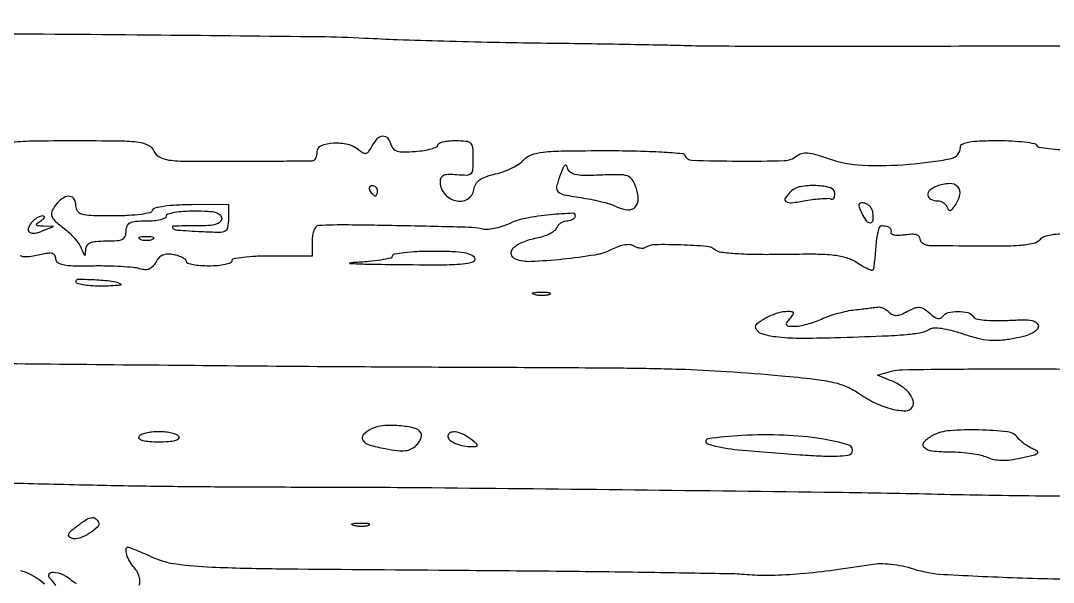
# Model space of a CAD drawing. Extents: x 0 to 5034, y 0 to 2560.
# Drawn here: x 3973 to 4178.5, y 243 to 354.9 of the extents above; entities that cross this region are included whole.
import ezdxf

# ---------------------------------------------------------------- set-up
doc = ezdxf.new("R2010")
doc.units = 0

msp = doc.modelspace()

# ---------------------------------------------------------------- linework, layer by layer
for points in [[(4411.924438, 347.515492, -0.000831), (4333.80723, 348.200801, -0.000043), (4256.765145, 349.011289, -0.136582), (4254.930349, 349.543046, 0.13817), (4254.241156, 349.740461, 0.000086), (4233.7201, 349.826621, 0.001061), (4210.843183, 349.870192, 0.000647), (4183.823964, 349.829362, -0.000341), (4156.335983, 349.771016, -0.000488), (4131.954539, 349.759695, -0.000262), (4111.314604, 349.781065, -0.00751), (4106, 349.869183, 0.002937), (4101.774224, 349.977913, 0.000588), (4094.240625, 350.118608, 0.000622), (4085.472697, 350.261124, 0.00058), (4076.5, 350.385387, -0.002069), (4067.124318, 350.543154, -0.001715), (4057.14375, 350.786667, -0.001731), (4047.996802, 351.072926, -0.004665), (4041.5, 351.35947, 0.010517), (4032.464362, 351.652091, 0.000459), (4000.8875, 351.981265, 0.000779), (3963.43663, 352.278954, 0.000556)], [(3971.302587, 330.729538, -0.016684), (3975.723816, 330.943493, -0.003748), (3983.262872, 331, -0.002464), (3992.802276, 330.952983, -0.029529), (3996.474227, 330.699591, -0.090396), (3998.386305, 330.090803, -0.161657), (3999.512872, 328.909562, 0.158566), (4000.622308, 327.732153, 0.093357), (4002.478677, 327.128439, 0.030545), (4006.034066, 326.889232, 0.002561), (4015.25, 326.88015, 0.00016), (4020.975032, 326.905667, 0.000241), (4025.960938, 326.93189, 0.000091), (4030.251983, 326.957307, 0.005825), (4031, 326.970588, 0.167962), (4031.381703, 327.11523, 0.091161), (4031.706336, 327.505423, 0.073131), (4031.926023, 328.078408, 0.055043), (4032.000294, 328.75, -0.302998), (4032.830307, 329.993468, -0.085514), (4035.21999, 330.535869, -0.071616), (4038.087389, 330.275926, -0.115127), (4040.273868, 329.185433, 0.041989), (4041.169319, 328.562301, 0.201613), (4041.772862, 328.485764, 0.173726), (4042.306259, 328.863167, 0.029911), (4042.965445, 329.935433, -0.063125), (4044.000547, 331.393097, -0.187863), (4045.081095, 331.922863, -0.251935), (4046.012394, 331.519024, -0.103432), (4046.645676, 330.246934, 0.12193), (4047.108216, 329.397113, 0.138849), (4047.894235, 328.911126, 0.073637), (4049.223238, 328.736272, 0.015794), (4051.552057, 328.847628, 0.018896), (4053.25677, 329.048259, 0.029924), (4054.693417, 329.361642, 0.030097), (4055.753096, 329.730273, 0.302732), (4056, 330.100694, -0.292268), (4056.222334, 330.448563, -0.045507), (4057.028125, 330.735829, -0.038637), (4058.158714, 330.934874, -0.024263), (4059.5, 331, -0.021983), (4061.635809, 330.906051, -0.178906), (4062.50527, 330.494617, -0.174679), (4062.909193, 329.611267, -0.020755), (4063, 327.424634, -0.017856), (4062.921153, 325.217471, -0.180352), (4062.545613, 324.394902, -0.2011), (4061.744781, 324.066898, -0.022919), (4059.751595, 324.174634, 0.025058), (4058.21644, 324.251029, 0.085331), (4057.233297, 324.081626, 0.15081), (4056.672521, 323.66389, 0.148387), (4056.440242, 323, 0.180396), (4057.249077, 320.51788, 0.161416), (4059.525952, 319.030184, 0.197441), (4061.909592, 319.34468, 0.230602), (4063.180449, 321.216444, -0.093701), (4063.558553, 322.320164, -0.106305), (4064.302369, 323.153474, -0.07454), (4065.546808, 323.803657, -0.025776), (4067.5, 324.367664, 0.030624), (4069.15002, 324.861496, 0.027015), (4070.800081, 325.570929, 0.027977), (4072.218626, 326.375632, 0.070149), (4073.117295, 327.15122, -0.130052), (4074.61051, 328.158449, -0.056135), (4076.969263, 328.692422, -0.024441), (4081.055128, 328.94444, -0.003183), (4089.783962, 329, -0.005585), (4095.701973, 328.933896, -0.009736), (4100.60481, 328.728783, -0.004136), (4104.658113, 328.446401, -0.296642), (4105.166667, 328.056114, 0.310235), (4106.515121, 327.073603, 0.00565), (4115.838663, 326.917549, 0.007732), (4124.954613, 327.008972, 0.168372), (4127.421841, 327.935134, -0.109524), (4128.380908, 328.427805, -0.08405), (4129.557527, 328.532402, -0.050647), (4131.186606, 328.235539, -0.013833), (4133.679205, 327.439506, 0.072571), (4140.54709, 326.105163, 0.032796), (4149.737408, 326.275766, 0.026405), (4158.163881, 327.436859, 0.359674), (4160, 329.65913, -0.285907), (4160.398193, 330.298576, -0.069619), (4161.632808, 330.704802, -0.036051), (4163.801073, 330.937232, -0.00868), (4167.416667, 331, -0.011942), (4170.283201, 330.931527, -0.018434), (4172.752604, 330.722042, -0.013216), (4174.725119, 330.428112, -0.270777), (4175.166667, 330.053759, 0.27387), (4175.60973, 329.682484, 0.013071), (4177.605208, 329.407992, 0.018345), (4180.101488, 329.22325, 0.011852)], [(4180.008101, 312.365734, 0.034604), (4178.039545, 312.186107, 0.04563), (4176.61038, 311.81909, 0.134681), (4175.786743, 311.243041, -0.170908), (4174.500215, 310.472685, -0.032326), (4171.74783, 310.095047, -0.018284), (4167.153012, 309.933427, -0.003206), (4158.5, 310.001052, 0.001363), (4157.572519, 310.01172, 0.000729), (4156.426562, 310.020106, 0.000726), (4155.256888, 310.025262, 0.001134), (4154.25, 310.025955, -0.056543), (4153.389367, 310.122217, -0.076039), (4152.660937, 310.409906, -0.095284), (4152.172623, 310.836397, -0.167255), (4152, 311.338009, 0.182308), (4151.794367, 311.883235, 0.143701), (4151.257141, 312.223079, 0.07971), (4150.328392, 312.3346, 0.026543), (4148.960221, 312.207469, -0.025311), (4147.814411, 312.098155, -0.049339), (4146.898499, 312.147748, -0.081476), (4146.331122, 312.332805, -0.36919), (4146.210221, 312.630662, 0.155551), (4146.217659, 313.197472, 0.17123), (4145.89315, 313.638201, 0.107225), (4145.209897, 313.913731, 0.042446), (4144.195508, 314, 0.3133), (4143.867767, 313.772286, 0.027934), (4143.554189, 312.760326, 0.02857), (4143.295583, 311.397371, 0.017864), (4143.142007, 309.779833, -0.007445), (4143.020483, 308.136752, -0.010857), (4142.860473, 306.693667, -0.006604), (4142.685461, 305.498091, -0.158006), (4142.533263, 305.19993, -0.295916), (4142.26305, 305.14234, -0.017651), (4141.457988, 305.483401, -0.021919), (4140.475398, 305.994761, -0.013974), (4139.377911, 306.670097, 0.069711), (4137.371009, 307.615834, 0.047937), (4134.905192, 308.129504, 0.026378), (4131.208898, 308.339806, 0.005244), (4124.586448, 308.297441, -0.006969), (4119.48369, 308.282411, -0.013831), (4115.441986, 308.438719, -0.01212), (4112.365505, 308.718073, -0.145496), (4111.281862, 309.181039, 0.153542), (4109.511537, 309.904643, 0.012155), (4104.38433, 310.20752, 0.012923), (4099.267031, 310.252812, 0.134956), (4097.270758, 309.667338, -0.118078), (4096.837837, 309.52459, -0.056704), (4096.24974, 309.542149, -0.05164), (4095.608543, 309.703366, -0.05106), (4095.011388, 309.992962, 0.117306), (4094.238712, 310.249044, 0.059144), (4093.206648, 310.216351, 0.048981), (4091.998462, 309.910809, 0.032929), (4090.692631, 309.341053, -0.078163), (4087.270993, 308.202448, -0.015812), (4080.905151, 307.34682, -0.014444), (4074.513939, 306.878779, -0.103018), (4071.468683, 307.373644, -0.254629), (4070.64994, 308.334467, -0.252878), (4071.009903, 309.548229, -0.102107), (4072.888161, 310.788518, -0.048702), (4075.680322, 311.599806, 0.032655), (4077.050778, 311.950812, 0.038081), (4078.292467, 312.464331, 0.041561), (4079.24981, 313.053057, 0.143464), (4079.686827, 313.626269, -0.077353), (4079.98807, 314.151418, -0.065027), (4080.450988, 314.596466, -0.066765), (4080.998605, 314.897423, -0.092559), (4081.547972, 315, 0.050911), (4082.092636, 315.055603, 0.047985), (4082.626296, 315.220312, 0.051553), (4083.071499, 315.462533, 0.104334), (4083.345593, 315.75, 0.596477), (4082.910607, 316.506247, 0.018274), (4078.391733, 316.219479, 0.022398), (4073.494782, 315.505867, 0.063478), (4070.219901, 314.434109, -0.034373), (4068.758164, 313.859832, -0.030363), (4067.169958, 313.462879, -0.031611), (4065.691571, 313.283098, -0.076075), (4064.596712, 313.386371, 0.055191), (4062.195107, 313.714121, 0.001099), (4049.855966, 314.000002, 0.002503), (4038.206513, 314.185956, 0.01566), (4032.25, 314.064656, 0.207764), (4031.762248, 313.822162, 0.078269), (4031.359555, 313.155667, 0.059025), (4031.089275, 312.176656, 0.037881), (4031, 311), (4031, 308), (4023, 308, 0.010616), (4019.801826, 307.932089, 0.020476), (4017.25, 307.71875, 0.01702), (4015.340974, 307.413821, 0.358912), (4015, 307, -0.31052), (4014.732972, 306.611488, -0.036969), (4013.678125, 306.29375, -0.033738), (4012.224757, 306.072283, -0.020945), (4010.5, 306, -0.01848), (4008.775079, 306.063776, -0.029993), (4007.321875, 306.259505, -0.030538), (4006.249878, 306.538842, -0.324421), (4006, 306.883423, 0.219106), (4005.828281, 307.256473, 0.053347), (4005.255224, 307.649713, 0.044847), (4004.43549, 308.001314, 0.031678), (4003.464591, 308.25152, 0.048798), (4002.231676, 308.364478, 0.096484), (4001.271976, 308.171408, 0.105603), (4000.510785, 307.649165, 0.067011), (3999.878971, 306.773856, -0.059617), (3999.268436, 305.901226, -0.114065), (3998.573267, 305.411143, -0.11287), (3997.728309, 305.27294, -0.057605), (3996.66438, 305.464064, 0.049886), (3995.39977, 305.711391, 0.008993), (3993.006099, 305.892369, 0.009619), (3990.184381, 306.000328, 0.008572), (3987.25, 306.005784, -0.00781), (3983.466868, 306.007052, -0.043204), (3981.443759, 306.214761, -0.103922), (3980.385358, 306.656971, -0.246819), (3980, 307.390061, 0.136662), (3979.787047, 308.154634, 0.228335), (3979.239197, 308.512427, 0.076771), (3978.09736, 308.485393, 0.008298), (3975.5, 307.97641, -0.050492), (3973.988919, 307.810731, -0.116603), (3972.882037, 308.062728, -0.152812)], [(3950.93112, 286.768387, 0.000137), (3977.149418, 286.509409, 0.000172), (4005.943886, 286.242771, 0.000232), (4032, 286.022548, 0.000625), (4037.789169, 285.983543, 0.000141), (4047.640625, 285.932257, 0.000146), (4059.010151, 285.879586, 0.000141), (4070.5, 285.832956, -0.001092), (4092.192627, 285.703696, -0.00575), (4104.097273, 285.469831, -0.008945), (4113.470997, 285.009846, -0.005658), (4124.383289, 284.154334, -0.006379), (4130.932014, 283.481959, -0.028061), (4134.757693, 282.820604, -0.046008), (4137.46527, 281.925623, -0.048744), (4139.908135, 280.563663, 0.0403), (4143.146387, 278.686024, 0.050438), (4146.414085, 277.514977, 0.060719), (4149.10408, 277.185068, 0.260132), (4150.46481, 277.943061, 0.218808), (4150.617423, 279.180117, 0.097469), (4149.808641, 280.652172, 0.072049), (4148.195087, 282.096816, 0.051059), (4146.041097, 283.230127), (4143.5, 284.251903), (4146.281376, 285.047859, -0.066428), (4148.387204, 285.357649, -0.001167), (4159.913068, 285.485212, -0.002918), (4173.358889, 285.524148, -0.001939), (4188.781376, 285.418993, 0.000175), (4254.149242, 284.742705, 0.000322)], [(4185.886559, 260.125637, -0.001737), (4176.26875, 260.177576, -0.001727), (4165.641797, 260.308583, -0.001986), (4155.5, 260.508931, 0.002674), (4135.303746, 260.88007, 0.00041), (4095.119347, 261.37057, 0.000438), (4054.900212, 261.79329, 0.002225), (4032.5, 261.909423, -0.001131), (4014.387387, 261.963707, -0.002109), (3999.713279, 262.102784, -0.00224), (3985.644058, 262.358509, -0.001485), (3969.5, 262.772274, 0.002567)], [(3996.59983, 242.399556, 0.099079), (3996.733481, 243.183347, 0.061707), (3996.59196, 244.107986, 0.057297), (3996.207326, 245.044772, 0.057938), (3995.621281, 245.865986, -0.052889), (3994.695901, 247.135476, -0.057797), (3994.089905, 248.534572, -0.086566), (3993.959853, 249.60796, -0.399026), (3994.372882, 250, -0.095955), (3994.639899, 249.948281, -0.001634), (3996.029127, 249.383855, -0.004108), (3997.643345, 248.70632, -0.002714), (3999.487543, 247.902485, 0.071815), (4003.971643, 246.646552, 0.021911), (4011.009668, 246.040559, 0.008137), (4023.819997, 245.709938, 0.000622), (4058.364662, 245.423675, -0.000798), (4079.505499, 245.241034, -0.001149), (4098.213369, 245.006548, -0.000597), (4114.071193, 244.752393, -0.01851), (4118, 244.539105, 0.030591), (4122.369911, 244.407586, 0.013216), (4128.185838, 244.742409, 0.011973), (4134.916523, 245.471367, 0.009355), (4142.185309, 246.573946, -0.0421), (4144.027482, 246.731091, -0.026853), (4146.17595, 246.617662, -0.025433), (4148.452237, 246.25663, -0.025263), (4150.685309, 245.665772, 0.063669), (4156.603676, 244.57648, 0.005228), (4172.325128, 243.878075, 0.007711), (4188.556901, 243.577475, 0.016813)], [(3972.929296, 245.38167, -0.11613), (3977.75, 242.700723, 0.039146)], [(3980.005097, 242.38979, 0.039154), (3978.8, 243.8, -0.329378), (3978.676538, 244.622316, -0.300584), (3979.43967, 245.038686, -0.083558), (3981.369698, 244.543298, -0.079563), (3983.06807, 243.438397, 0.08922), (3984.095317, 242.797801, 0.023761)]]:
    msp.add_lwpolyline(points, format="xyb")
for points in [[(4080.338496, 324.107526, 0.031813), (4079.643886, 321.821649, 0.263086), (4079.935997, 320.817586, 0.148237), (4081.099197, 320.213729, 0.009066), (4085, 319.558669, -0.014824), (4086.889347, 319.218978, -0.012913), (4088.844998, 318.75413, -0.013093), (4090.59231, 318.241499, -0.03698), (4091.770206, 317.763523, 0.096412), (4093.835025, 317.198325, 0.22683), (4095.287677, 317.763691, 0.198917), (4095.881957, 319.338618, 0.076721), (4095.443875, 321.679155, 0.058854), (4094.68658, 323.224151, 0.168337), (4093.757466, 323.951114, 0.084546), (4092.177138, 324.208896, 0.008449), (4088.335291, 324.117088, -0.009593), (4085.031449, 324.045701, -0.054396), (4083.283769, 324.232124, -0.123376), (4082.322898, 324.708742, -0.168099), (4081.836268, 325.535988, 0.124704), (4081.604903, 326.018913, 0.433919), (4081.297566, 326.036477, 0.098521), (4080.887656, 325.453308, 0.014415)], [(4042.5, 321, 0.029505), (4042.768994, 320.617226, 0.035638), (4043.066025, 320.29375, 0.038439), (4043.34829, 320.065539, 0.151918), (4043.559017, 320, 0.210953), (4043.727648, 320.07446, 0.081139), (4043.870461, 320.29375, 0.061769), (4043.967655, 320.617151, 0.042167), (4044, 321, 0.105053), (4043.918938, 321.381556, 0.099167), (4043.688914, 321.70625, 0.09642), (4043.345238, 321.923877, 0.093332), (4042.940983, 322, 0.108972), (4042.586039, 321.921712, 0.182303), (4042.3746, 321.70625, 0.161196), (4042.343488, 321.3821, 0.082592)], [(4126.2, 320.8, 0.051641), (4125.142173, 319.497768, 0.430544), (4125.299956, 318.836117, 0.162882), (4126.406246, 318.611103, 0.01465), (4129.241343, 319.044133, -0.012835), (4130.921107, 319.306939, -0.017067), (4132.459647, 319.454157, -0.01441), (4133.729077, 319.495361, -0.140209), (4134.241343, 319.350842, 0.202103), (4134.528214, 319.306093, 0.181639), (4134.777145, 319.477659, 0.104439), (4134.945719, 319.876529, 0.047972), (4135, 320.440983, 0.336178), (4134.136662, 321.579916, 0.058263), (4131.291092, 322.03087, 0.054749), (4128.140301, 321.81434, 0.153027)], [(4155.185755, 321.877057, 0.095177), (4153.906344, 321.100314, 0.238318), (4153.52476, 320.109086, 0.266112), (4154.103319, 319.299708, 0.107922), (4155.475684, 319, -0.083219), (4156.032605, 318.90666, -0.064689), (4156.583514, 318.632812, -0.064798), (4157.045255, 318.227896, -0.084196), (4157.340536, 317.75, 0.068328), (4157.64021, 317.228916, 0.274217), (4157.968314, 317.098943, 0.172412), (4158.36189, 317.313735, 0.02856), (4158.908556, 318, 0.093562), (4159.909432, 320.18831, 0.257338), (4159.485515, 321.77319, 0.219575), (4157.810742, 322.429337, 0.074377)], [(3980.25, 318.504169, 0.05483), (3979.282398, 317.12664, 0.194874), (3979.157987, 316.076067, 0.141093), (3979.80338, 315.017208, 0.024743), (3981.616368, 313.509888, -0.02967), (3982.678193, 312.609257, -0.024175), (3983.705124, 311.52812, -0.024819), (3984.55496, 310.437007, -0.056764), (3985.052981, 309.522539, 0.00565), (3985.532514, 308.377448, 0.219355), (3985.733319, 308.197367, 0.479591), (3985.880603, 308.297096, 0.011254), (3985.936614, 309.25, -0.129204), (3986.191691, 310.094937, -0.154705), (3986.817323, 310.636663, -0.08276), (3987.978807, 310.922774, -0.019097), (3990, 311, 0.017388), (3992.150836, 311.074821, 0.098846), (3993.25, 311.375, 0.184152), (3993.804216, 311.978414, 0.094959), (3994, 313, -0.094959), (3994.195784, 314.021586, -0.184152), (3994.75, 314.625, -0.098846), (3995.849164, 314.925179, -0.017388), (3998, 315, 0.023598), (3999.532944, 315.07239, 0.037669), (4000.825, 315.29375, 0.04382), (4001.748945, 315.612873, 0.295869), (4002, 316, -0.332234), (4002.292067, 316.391033, -0.026982), (4003.615625, 316.70625, -0.027868), (4005.39166, 316.927854, -0.017105), (4007.5, 317, -0.01212), (4010.247932, 316.933383, -0.054498), (4011.833333, 316.681818, -0.118311), (4012.683247, 316.215544, -0.211442), (4013, 315.5, -0.204071), (4012.697629, 314.790007, -0.121344), (4011.888889, 314.322581, -0.057344), (4010.389563, 314.068308, -0.013359), (4007.833333, 314, 0.00494), (4003.393814, 313.956137, 0.661195), (4003.243148, 313.581776, 0.181031), (4004.13318, 313.176997, 0.003968), (4008.95, 312.884192, 0.007521), (4012.498891, 312.750211, 0.114937), (4013.692488, 312.99985, 0.243214), (4014.245082, 313.713937, 0.045388), (4014.4, 315.417034), (4014.4, 318.237779), (4006.98039, 318.21006, 0.011888), (4003.933294, 318.126213, 0.022877), (4001.502818, 317.88964, 0.021672), (3999.700653, 317.550305, 0.260567), (3999.197057, 317.09117, -0.261018), (3998.69219, 316.631658, -0.022109), (3996.900435, 316.299041, -0.023046), (3994.474121, 316.072122, -0.011793), (3991.416667, 316, -0.006012), (3987.003715, 316.053064, -0.059909), (3985.177083, 316.317416, -0.180949), (3984.327138, 316.926025, -0.148924), (3984, 318, 0.125085), (3983.670185, 319.297736, 0.239265), (3982.80684, 319.892629, 0.174904), (3981.571057, 319.62579, 0.07261)], [(4140.379563, 316.475458, 0.048624), (4141.255603, 315.007707, 0.261788), (4142.072408, 314.639574, 0.357765), (4142.606362, 315.163376, 0.063478), (4142.577805, 316.670842, 0.08124), (4142.370413, 317.323098, 0.070681), (4141.958666, 317.910838, 0.072633), (4141.412366, 318.346816, 0.095997), (4140.812823, 318.556966, 0.068906), (4140.08567, 318.562882, 0.319258), (4139.79458, 318.293049, 0.146347), (4139.844329, 317.712029, 0.016224)], [(3975.073886, 314.589028, 0.100456), (3974.480255, 313.482708, 0.336715), (3974.750305, 312.759427, 0.190003), (3975.804659, 312.558462, 0.048863), (3977.5, 313.054847), (3979.5, 313.859429), (3977.5, 313.945028, -0.012419), (3976.412982, 314.018633, -0.264887), (3976.158203, 314.196827, -0.356269), (3976.222578, 314.457729, -0.017666), (3977, 315, 0.032098), (3977.506543, 315.375499, 0.127461), (3977.728156, 315.689119, 0.346739), (3977.663821, 315.892809, 0.146983), (3977.372445, 315.984687, 0.097351), (3976.856635, 315.890553, 0.042798), (3976.232127, 315.581029, 0.040208), (3975.605282, 315.127758, 0.042936)], [(3996.75, 311.337719, 0.057986), (3997.320008, 311.181385, 0.037979), (3998, 311.12966, 0.037979), (3998.679992, 311.181385, 0.057986), (3999.25, 311.337719, 0.174857), (3999.459382, 311.525001, 0.447206), (3999.398438, 311.693942, 0.078554), (3998.89144, 311.810911, 0.017491), (3998, 311.842105, 0.017491), (3997.10856, 311.810911, 0.078554), (3996.601562, 311.693942, 0.447206), (3996.540618, 311.525001, 0.174857)], [(4063.347795, 307.536044, -0.434718), (4062.970302, 306.761978, -0.053735), (4060.905465, 306.365846, -0.020685), (4056.750272, 306.196167, -0.002571), (4047.704784, 306.24766, -0.002162), (4041.888318, 306.335832, -0.010075), (4038.536718, 306.468726, -0.818144), (4038.516582, 306.612021, -0.074229), (4039.25, 306.75368, 0.011579), (4042.221179, 306.949375, 0.018955), (4044.723437, 307.268453, 0.013503), (4046.684901, 307.649225, 0.351502), (4047, 308.042064, -0.363834), (4047.319606, 308.423141, -0.013561), (4049.309901, 308.719659, -0.018901), (4051.855604, 308.931377, -0.011295), (4054.893011, 309, -0.008569), (4058.821629, 308.932667, -0.034308), (4061.212753, 308.685838, -0.060645), (4062.669787, 308.246923, -0.200279)], [(3992.916667, 302.362413, -0.645588), (3992.873746, 302.219426, -0.011896), (3991.840104, 302.106459, -0.01397), (3990.428257, 302.025713, -0.007298), (3988.666667, 302, -0.018251), (3986.877845, 302.065316, -0.02964), (3985.370833, 302.265798, -0.02994), (3984.257314, 302.551765, -0.325726), (3984, 302.904843, -0.41945), (3984.512384, 303.408164, -0.010728), (3988.080537, 303.267854, -0.014763), (3991.59362, 302.949823, -0.15013)], [(4078.269032, 300.344063, -0.06278), (4077.671085, 300.185595, -0.030339), (4076.880008, 300.127736, -0.029507), (4076.036634, 300.167106, -0.037336), (4075.269032, 300.307009, -0.087174), (4074.883358, 300.48334, -0.597527), (4074.900903, 300.643467, -0.080377), (4075.431793, 300.764444, -0.012823), (4076.5, 300.805051, -0.014395), (4077.580113, 300.787295, -0.052471), (4078.257153, 300.684921, -0.333666), (4078.386009, 300.52287, -0.31318)], [(4145.779794, 296.820206, 0.087332), (4146.486038, 296.325362, 0.12091), (4147.241564, 296.175118, 0.085054), (4148.174641, 296.377953, 0.026917), (4149.470078, 296.983986, -0.028977), (4150.917204, 297.653738, -0.116135), (4151.876185, 297.793076, -0.126024), (4152.753607, 297.484996, -0.036808), (4153.891007, 296.598637, 0.033222), (4154.761811, 295.909951, 0.087686), (4155.482541, 295.581326, 0.147152), (4156.045194, 295.603466, 0.17312), (4156.45974, 295.934857, -0.193602), (4157.525838, 296.719947, -0.063223), (4159.500416, 296.970065, -0.06322), (4161.47503, 296.71883, -0.19346), (4162.541313, 295.933154, 0.203974), (4163.138255, 295.511666, 0.025671), (4164.733286, 295.252566, 0.02539), (4166.833508, 295.128643, 0.014912), (4169.35033, 295.183154, -0.00918), (4172.563419, 295.289602, -0.051252), (4174.277863, 295.138934, -0.126889), (4175.1631, 294.719474, -0.222535), (4175.5, 294, -0.203321), (4175.197408, 293.286636, -0.075553), (4174.290572, 292.642474, -0.049201), (4172.800186, 292.066995, -0.019861), (4170.675036, 291.568395, -0.025443), (4167.9994, 291.191728, -0.043807), (4165.750938, 291.188524, -0.041003), (4163.436719, 291.581232, -0.019404), (4160.532981, 292.444126, 0.017169), (4158.227822, 293.140368, 0.030089), (4156.274724, 293.533901, 0.035368), (4154.744309, 293.638073, 0.143481), (4153.857945, 293.37573, -0.097323), (4152.20159, 292.716575, -0.023803), (4149.278976, 292.31332, -0.012847), (4144.4395, 292.004036, -0.002073), (4135, 291.683136, -0.008375), (4127.843277, 291.589469, -0.029951), (4123.278304, 291.879944, -0.047364), (4120.417707, 292.513882, -0.238447), (4119.289264, 293.632207, -0.319261), (4119.573559, 294.5634, -0.042711), (4121.40073, 295.737262, -0.044176), (4123.665463, 296.687798, -0.077426), (4125.669498, 297, -0.037711), (4126.45148, 296.940937, -0.3102), (4126.698726, 296.709516, -0.210322), (4126.618568, 296.30943, -0.0201), (4126, 295.5, 0.029414), (4125.398767, 294.682134, 0.296275), (4125.399158, 294.278712, 0.232522), (4125.787636, 294.047519, 0.019978), (4126.976426, 294, 0.046759), (4128.048554, 294.100484, 0.019304), (4129.470874, 294.426774, 0.018899), (4130.97956, 294.896611, 0.023083), (4132.348871, 295.452847, -0.025476), (4133.808754, 296.037753, -0.015061), (4135.602481, 296.592635, -0.015049), (4137.431196, 297.039753, -0.024891), (4139, 297.292809, 0.001122), (4140.416982, 297.452755, 0.001258), (4141.780313, 297.613221, 0.001154), (4142.940597, 297.755468, 0.006739), (4143.55, 297.839963, -0.099445), (4144.037093, 297.81706, -0.04596), (4144.638127, 297.606425, -0.043054), (4145.250725, 297.259738, -0.046121)], [(4042.79229, 273.557361, 0.07569), (4041.158173, 272.38146, 0.366655), (4041.059902, 271.328756, 0.169982), (4042.358364, 270.393388, 0.025313), (4045.539143, 269.62543, 0.016291), (4047.966251, 269.249394, 0.05675), (4049.549816, 269.237118, 0.086828), (4050.710998, 269.569575, 0.083525), (4051.70804, 270.279469, 0.049209), (4052.247686, 270.937249, 0.059589), (4052.60871, 271.648531, 0.070413), (4052.748458, 272.304021, 0.15703), (4052.627593, 272.793551, 0.202315), (4051.318849, 273.723892, 0.035324), (4048.259243, 274.180432, 0.038205), (4045.022499, 274.184092, 0.099684)], [(4154.43973, 272.214429, 0.078488), (4152.725052, 270.939694, 0.42661), (4152.75781, 269.903537, 0.159884), (4154.401578, 269.178055, 0.024644), (4158.011964, 269, -0.019527), (4160.061058, 268.919943, -0.017593), (4162.170792, 268.679924, -0.017929), (4164.046619, 268.330208, -0.051885), (4165.297349, 267.91038, 0.059406), (4166.62683, 267.486191, 0.042228), (4168.184031, 267.320862, 0.035867), (4169.995065, 267.412097, 0.022284), (4172.094402, 267.765115, 0.007029), (4174.499533, 268.316138, 0.099609), (4175.295107, 268.688579, 0.494473), (4175.301222, 269.071642, 0.068495), (4174.5, 269.542764, -0.034519), (4173.657159, 269.964328, -0.024838), (4172.778245, 270.543262, -0.025234), (4171.993717, 271.181043, -0.048497), (4171.447218, 271.778559, 0.206368), (4169.370437, 272.967257, 0.021807), (4163.673249, 273.362302, 0.026218), (4157.879462, 273.206986, 0.101194)], [(3996.5, 272, 0.400129), (3996.585927, 271.592178, 0.089468), (3997.299254, 271.270678, 0.044569), (3998.622046, 271.062767, 0.016707), (4000.5, 271, 0.016707), (4002.377954, 271.062767, 0.044569), (4003.700746, 271.270678, 0.089468), (4004.414073, 271.592178, 0.400129), (4004.5, 272, 0.158284), (4004.044084, 272.38656, 0.036095), (4003.070061, 272.70625, 0.033884), (4001.840047, 272.926564, 0.02738), (4000.5, 273, 0.02738), (3999.159953, 272.926564, 0.033884), (3997.929939, 272.70625, 0.036095), (3996.955916, 272.38656, 0.158284)], [(4058, 272.106989, 0.230322), (4058.369469, 271.347466, 0.065), (4059.533562, 270.656805, 0.055398), (4061.125521, 270.173094, 0.050884), (4062.831787, 270.031803, 0.028105), (4063.702837, 270.097481, 0.428498), (4063.862896, 270.317152, 0.178836), (4063.651694, 270.674409, 0.00885), (4062.55887, 271.531803, 0.049566), (4060.973087, 272.500807, 0.081166), (4059.466787, 272.946178, 0.142875), (4058.426012, 272.780008, 0.289895)], [(4116.5, 272.246001, 0.024613), (4109.754324, 271.57823, 0.789931), (4109.670735, 270.606028, 0.056556), (4115.025896, 269.484588, 0.005632), (4128.106016, 268.407332, 0.007494), (4132.378657, 268.168149, 0.01936), (4135.466296, 268.161299, 0.020088), (4137.65458, 268.3294, 0.228976), (4138.365225, 268.781929, 0.493669), (4137.770833, 270.34415, 0.033254), (4132.375761, 271.57104, 0.030069), (4124.89708, 272.298781, 0.021588)], [(3988.432397, 255.109384, -0.343639), (3988.320057, 254.077294, -0.060904), (3986.700691, 252.771186, -0.056279), (3984.643133, 251.790869, -0.166825), (3983.100717, 251.788427, -0.138366), (3982.611765, 252.125822, -0.281715), (3982.547878, 252.57078, -0.10857), (3982.992144, 253.189303, -0.019045), (3984.100717, 254.110858, -0.01654), (3985.897041, 255.39972, -0.090934), (3986.987162, 255.870838, -0.189995), (3987.769292, 255.753466, -0.123815)], [(4042.269032, 254.344063, -0.06278), (4041.671085, 254.185595, -0.030339), (4040.880008, 254.127736, -0.029507), (4040.036634, 254.167106, -0.037336), (4039.269032, 254.307009, -0.087174), (4038.883358, 254.48334, -0.597527), (4038.900903, 254.643467, -0.080377), (4039.431793, 254.764444, -0.012823), (4040.5, 254.805051, -0.014395), (4041.580113, 254.787295, -0.052471), (4042.257153, 254.684921, -0.333666), (4042.386009, 254.52287, -0.31318)]]:
    msp.add_lwpolyline(points, format="xyb", close=True)

doc.saveas('drawing.dxf')
